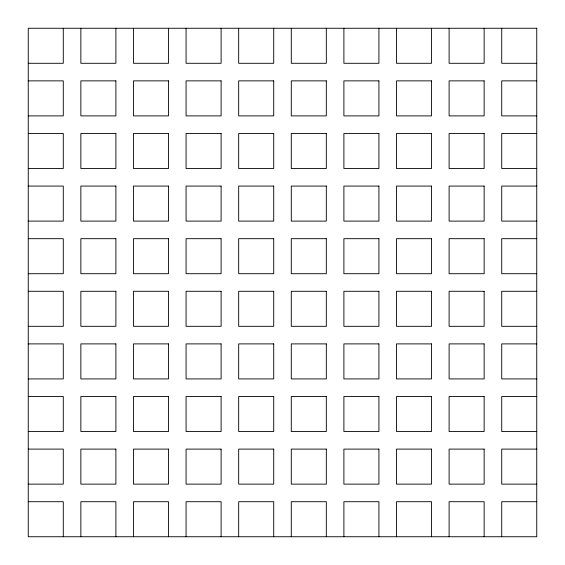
<?xml version="1.0" encoding="UTF-8"?>
<svg xmlns="http://www.w3.org/2000/svg" width="565" height="565" viewBox="0 0 565 565"><rect width="100%" height="100%" fill="white"/><g stroke="black" fill="none" stroke-linecap="round" stroke-linejoin="round"><path stroke-width="0.85" d="M28.25 63.287L63.28 63.287L63.28 28.257M536.75 63.287L501.72 63.287L501.72 28.257M28.25 80.866L63.28 80.866L63.28 115.896L28.25 115.896M536.75 80.866L501.72 80.866L501.72 115.896L536.75 115.896M28.25 133.467L63.28 133.467L63.28 168.504L28.25 168.504M536.75 133.467L501.72 133.467L501.72 168.504L536.75 168.504M28.25 186.076L63.28 186.076L63.28 221.106L28.25 221.106M536.75 186.076L501.72 186.076L501.72 221.106L536.75 221.106M28.25 238.684L63.28 238.684L63.28 273.714L28.25 273.714M536.75 238.684L501.72 238.684L501.72 273.714L536.75 273.714M28.25 291.286L63.28 291.286L63.28 326.316L28.25 326.316M536.75 291.286L501.72 291.286L501.72 326.316L536.75 326.316M28.25 343.894L63.28 343.894L63.28 378.924L28.25 378.924M536.75 343.894L501.72 343.894L501.72 378.924L536.75 378.924M28.25 396.496L63.28 396.496L63.28 431.533L28.25 431.533M536.75 396.496L501.72 396.496L501.72 431.533L536.75 431.533M28.25 449.104L63.28 449.104L63.28 484.134L28.25 484.134M536.75 449.104L501.72 449.104L501.72 484.134L536.75 484.134M28.25 501.713L63.28 501.713L63.28 536.743M536.75 501.713L501.72 501.713L501.72 536.743M484.141 28.257L484.141 63.287L449.111 63.287L449.111 28.257M484.141 536.743L484.141 501.713L449.111 501.713L449.111 536.743M431.533 28.257L431.533 63.287L396.503 63.287L396.503 28.257M431.533 536.743L431.533 501.713L396.503 501.713L396.503 536.743M378.924 28.257L378.924 63.287L343.894 63.287L343.894 28.257M378.924 536.743L378.924 501.713L343.894 501.713L343.894 536.743M326.323 28.257L326.323 63.287L291.286 63.287L291.286 28.257M326.323 536.743L326.323 501.713L291.286 501.713L291.286 536.743M273.714 28.257L273.714 63.287L238.677 63.287L238.677 28.257M273.714 536.743L273.714 501.713L238.677 501.713L238.677 536.743M221.106 28.257L221.106 63.287L186.076 63.287L186.076 28.257M221.106 536.743L221.106 501.713L186.076 501.713L186.076 536.743M168.497 28.257L168.497 63.287L133.467 63.287L133.467 28.257M168.497 536.743L168.497 501.713L133.467 501.713L133.467 536.743M115.889 28.257L115.889 63.287L80.859 63.287L80.859 28.257M115.889 536.743L115.889 501.713L80.859 501.713L80.859 536.743M536.75 28.257L28.25 28.257L28.25 536.743L536.75 536.743L536.75 28.257M115.889 80.866L80.859 80.866L80.859 115.896L115.889 115.896L115.889 80.866M168.497 80.866L133.467 80.866L133.467 115.896L168.497 115.896L168.497 80.866M221.106 80.866L186.076 80.866L186.076 115.896L221.106 115.896L221.106 80.866M273.714 80.866L238.677 80.866L238.677 115.896L273.714 115.896L273.714 80.866M326.323 80.866L291.286 80.866L291.286 115.896L326.323 115.896L326.323 80.866M378.924 80.866L343.894 80.866L343.894 115.896L378.924 115.896L378.924 80.866M431.533 80.866L396.503 80.866L396.503 115.896L431.533 115.896L431.533 80.866M484.141 80.866L449.111 80.866L449.111 115.896L484.141 115.896L484.141 80.866M115.889 133.467L80.859 133.467L80.859 168.504L115.889 168.504L115.889 133.467M168.497 133.467L133.467 133.467L133.467 168.504L168.497 168.504L168.497 133.467M221.106 133.467L186.076 133.467L186.076 168.504L221.106 168.504L221.106 133.467M273.714 133.467L238.677 133.467L238.677 168.504L273.714 168.504L273.714 133.467M326.323 133.467L291.286 133.467L291.286 168.504L326.323 168.504L326.323 133.467M378.924 133.467L343.894 133.467L343.894 168.504L378.924 168.504L378.924 133.467M431.533 133.467L396.503 133.467L396.503 168.504L431.533 168.504L431.533 133.467M484.141 133.467L449.111 133.467L449.111 168.504L484.141 168.504L484.141 133.467M115.889 186.076L80.859 186.076L80.859 221.106L115.889 221.106L115.889 186.076M168.497 186.076L133.467 186.076L133.467 221.106L168.497 221.106L168.497 186.076M221.106 186.076L186.076 186.076L186.076 221.106L221.106 221.106L221.106 186.076M273.714 186.076L238.677 186.076L238.677 221.106L273.714 221.106L273.714 186.076M326.323 186.076L291.286 186.076L291.286 221.106L326.323 221.106L326.323 186.076M378.924 186.076L343.894 186.076L343.894 221.106L378.924 221.106L378.924 186.076M431.533 186.076L396.503 186.076L396.503 221.106L431.533 221.106L431.533 186.076M484.141 186.076L449.111 186.076L449.111 221.106L484.141 221.106L484.141 186.076M115.889 238.684L80.859 238.684L80.859 273.714L115.889 273.714L115.889 238.684M168.497 238.684L133.467 238.684L133.467 273.714L168.497 273.714L168.497 238.684M221.106 238.684L186.076 238.684L186.076 273.714L221.106 273.714L221.106 238.684M273.714 238.684L238.677 238.684L238.677 273.714L273.714 273.714L273.714 238.684M326.323 238.684L291.286 238.684L291.286 273.714L326.323 273.714L326.323 238.684M378.924 238.684L343.894 238.684L343.894 273.714L378.924 273.714L378.924 238.684M431.533 238.684L396.503 238.684L396.503 273.714L431.533 273.714L431.533 238.684M484.141 238.684L449.111 238.684L449.111 273.714L484.141 273.714L484.141 238.684M115.889 291.286L80.859 291.286L80.859 326.316L115.889 326.316L115.889 291.286M168.497 291.286L133.467 291.286L133.467 326.316L168.497 326.316L168.497 291.286M221.106 291.286L186.076 291.286L186.076 326.316L221.106 326.316L221.106 291.286M273.714 291.286L238.677 291.286L238.677 326.316L273.714 326.316L273.714 291.286M326.323 291.286L291.286 291.286L291.286 326.316L326.323 326.316L326.323 291.286M378.924 291.286L343.894 291.286L343.894 326.316L378.924 326.316L378.924 291.286M431.533 291.286L396.503 291.286L396.503 326.316L431.533 326.316L431.533 291.286M484.141 291.286L449.111 291.286L449.111 326.316L484.141 326.316L484.141 291.286M115.889 343.894L80.859 343.894L80.859 378.924L115.889 378.924L115.889 343.894M168.497 343.894L133.467 343.894L133.467 378.924L168.497 378.924L168.497 343.894M221.106 343.894L186.076 343.894L186.076 378.924L221.106 378.924L221.106 343.894M273.714 343.894L238.677 343.894L238.677 378.924L273.714 378.924L273.714 343.894M326.323 343.894L291.286 343.894L291.286 378.924L326.323 378.924L326.323 343.894M378.924 343.894L343.894 343.894L343.894 378.924L378.924 378.924L378.924 343.894M431.533 343.894L396.503 343.894L396.503 378.924L431.533 378.924L431.533 343.894M484.141 343.894L449.111 343.894L449.111 378.924L484.141 378.924L484.141 343.894M115.889 396.496L80.859 396.496L80.859 431.533L115.889 431.533L115.889 396.496M168.497 396.496L133.467 396.496L133.467 431.533L168.497 431.533L168.497 396.496M221.106 396.496L186.076 396.496L186.076 431.533L221.106 431.533L221.106 396.496M273.714 396.496L238.677 396.496L238.677 431.533L273.714 431.533L273.714 396.496M326.323 396.496L291.286 396.496L291.286 431.533L326.323 431.533L326.323 396.496M378.924 396.496L343.894 396.496L343.894 431.533L378.924 431.533L378.924 396.496M431.533 396.496L396.503 396.496L396.503 431.533L431.533 431.533L431.533 396.496M484.141 396.496L449.111 396.496L449.111 431.533L484.141 431.533L484.141 396.496M115.889 449.104L80.859 449.104L80.859 484.134L115.889 484.134L115.889 449.104M168.497 449.104L133.467 449.104L133.467 484.134L168.497 484.134L168.497 449.104M221.106 449.104L186.076 449.104L186.076 484.134L221.106 484.134L221.106 449.104M273.714 449.104L238.677 449.104L238.677 484.134L273.714 484.134L273.714 449.104M326.323 449.104L291.286 449.104L291.286 484.134L326.323 484.134L326.323 449.104M378.924 449.104L343.894 449.104L343.894 484.134L378.924 484.134L378.924 449.104M431.533 449.104L396.503 449.104L396.503 484.134L431.533 484.134L431.533 449.104M484.141 449.104L449.111 449.104L449.111 484.134L484.141 484.134L484.141 449.104"/></g></svg>
